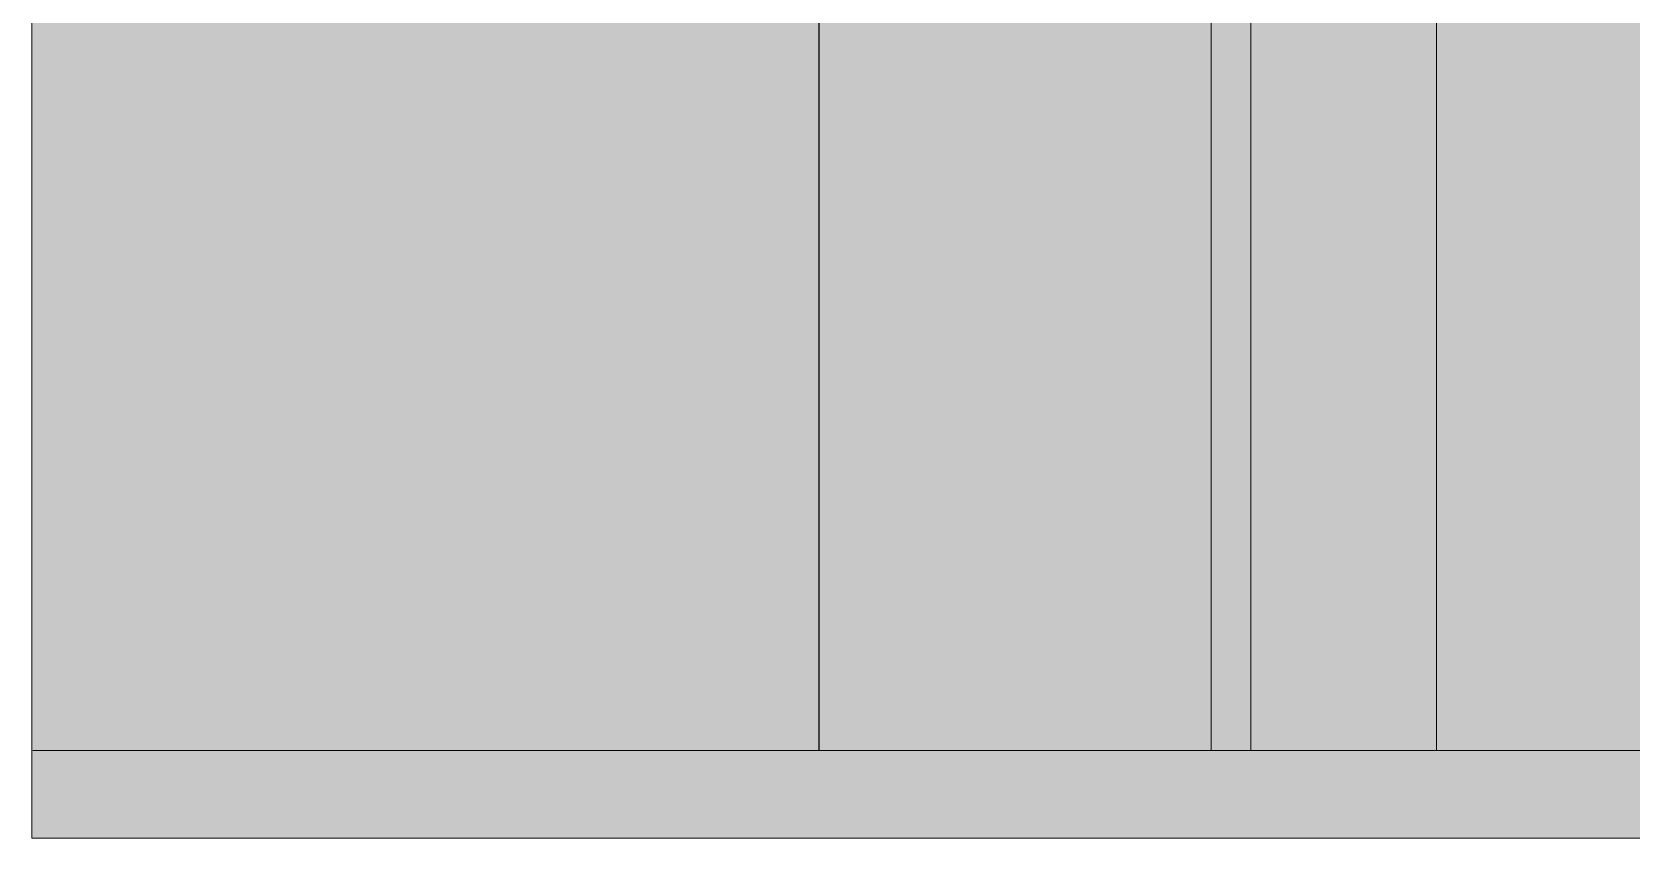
# Model space of a CAD drawing. Header units: millimetres. Extents: x -280990 to -136866, y -15139 to 7194.
# Drawn here: x -175351 to -153207, y -15139 to -3972 of the extents above; entities that cross this region are included whole.
import ezdxf

# ---------------------------------------------------------------- set-up
doc = ezdxf.new("R2010")
doc.units = ezdxf.units.MM
doc.header["$MEASUREMENT"] = 0
for name, color, linetype, lineweight in [('New_   _3D_Pen_No__1', 7, 'Continuous', 13), ('New_2D Drafting - General_Pen_No__1', 7, 'Continuous', 13), ('New_HALJASTUS_Pen_No__1', 7, 'Continuous', 13), ('New_Site & Landscape - Terrain_Pen_No__1', 7, 'Continuous', 13)]:
    doc.layers.add(name, color=color, linetype=linetype, lineweight=lineweight)
doc.layers.add('New_2D Drafting - General_Pen_No__61', color=7, linetype='Continuous', lineweight=20, true_color=0x6a6a6a)

msp = doc.modelspace()

# ---------------------------------------------------------------- hatches: boundary and pattern name
at = {"layer": 'New_2D Drafting - General_Pen_No__61', "linetype": 'Continuous', "lineweight": 20, "true_color": 0x6a6a6a}
h = msp.add_hatch(dxfattribs=at)
h.set_pattern_fill('Dashed_0003', color=251, style=0, pattern_type=2)
h.set_pattern_definition([(45, (544818.18, 1213.55), (-183.84776, 183.84776), [194.99999, -65]), (45, (544818.18, 1397.4), (-183.84776, 183.84776), [194.99999, -65])])
h.paths.add_polyline_path([(-175351.4119, -15138.6962), (-136866.4204, -15138.6962), (-136880.1435, 617.9985), (-140103.53, 790.1595), (-144752.4156, 795.3361), (-148659.4545, 793.5462), (-155902.5965, 1013.7076), (-157702.217, 993.5462), (-159022.8864, 993.5462), (-164626.0405, 993.5462), (-175321.6693, 1014.3891), (-175351.4118, -246.9237)])

# ---------------------------------------------------------------- linework, layer by layer
at = {"layer": 'New_   _3D_Pen_No__1', "color": 7, "linetype": 'Continuous', "lineweight": 13}
for p, q in [((-159022.8864, -13925.15), (-159022.8864, 1193.5462)), ((-155902.5965, -13925.15), (-155902.5965, 993.5462)), ((-159022.8864, -13925.15), (-158622.8875, -13925.15)), ((-158472.2169, -13925.15), (-157702.217, -13925.15)), ((-157702.217, -13925.15), (-155902.5965, -13925.15))]:
    msp.add_line(p, q, dxfattribs=at)
at = {"layer": 'New_2D Drafting - General_Pen_No__1', "color": 7, "linetype": 'Continuous', "lineweight": 13, "flags": 128}
msp.add_lwpolyline([(-175351.4119, -15138.6962), (-136866.4204, -15138.6962), (-136880.1435, 617.9985), (-140103.53, 790.1595), (-144752.4156, 795.3361), (-148659.4545, 793.5462), (-155902.5965, 1013.7076), (-157702.217, 993.5462), (-159022.8864, 993.5462), (-164626.0405, 993.5462), (-175321.6693, 1014.3891), (-175351.4118, -246.9237)], close=True, dxfattribs=at)
at = {"layer": 'New_HALJASTUS_Pen_No__1', "color": 7, "linetype": 'Continuous', "lineweight": 13}
for p, q in [((-158472.2169, 993.5462), (-158472.2169, -13925.15)), ((-164452.8527, 62.9213), (-164452.8527, -13925.15)), ((-164452.8527, -13925.15), (-159022.8864, -13925.15)), ((-158622.8875, -13925.15), (-158472.2169, -13925.15))]:
    msp.add_line(p, q, dxfattribs=at)
at = {"layer": 'New_Site & Landscape - Terrain_Pen_No__1', "color": 7, "linetype": 'Continuous', "lineweight": 13}
for p, q in [((-164450.2791, 62.9213), (-164450.2791, -13925.15)), ((-175338.4659, -13925.15), (-164452.8527, -13925.15)), ((-155902.5965, -13925.15), (-148659.4545, -13925.15))]:
    msp.add_line(p, q, dxfattribs=at)

doc.saveas('drawing.dxf')
